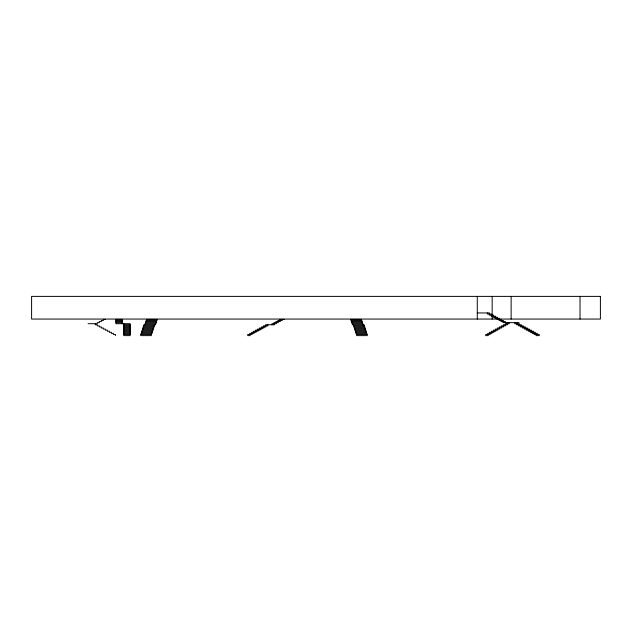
<?xml version="1.0" encoding="UTF-8"?>
<svg xmlns="http://www.w3.org/2000/svg" width="632" height="632" viewBox="0 0 632 632"><rect width="100%" height="100%" fill="white"/><g stroke="black" fill="none" stroke-linecap="round" stroke-linejoin="round"><path stroke-width="0.95" d="M477.279 312.943L489.5 312.943L489.5 314.017M105.354 319.397L103.34 319.397L103.34 320.471L101.325 320.471L101.325 321.546L99.311 321.546L99.311 322.62L97.289 322.62L97.289 323.702L88.124 323.702M157.336 319.397L146.458 319.397L146.458 320.471M284.218 319.397L279.842 319.397L279.842 320.471M350.626 319.397L361.504 319.397L361.504 320.471M115.925 320.471L122.26 320.471M115.925 321.546L122.26 321.546M115.925 322.62L122.26 322.62M518.943 322.62L502.93 322.62L502.93 321.546M123.785 324.777L130.129 324.777M123.785 325.851L130.129 325.851M123.785 326.926L130.129 326.926M123.785 328L130.129 328M123.785 329.075L130.129 329.075M123.785 330.149L130.129 330.149M123.785 331.223L130.129 331.223M123.785 332.306L130.129 332.306M123.785 333.38L130.129 333.38M123.785 334.454L130.129 334.454M580.026 296.384L580.026 319.057M537.279 334.454L537.279 333.38L532.231 333.38L532.231 332.306M536.118 334.454L536.118 335.616L539.262 335.616L539.262 334.454L534.174 334.454L534.174 333.38M535.296 333.38L535.296 332.306L530.288 332.306L530.288 331.223M533.305 332.306L533.305 331.223L528.336 331.223L528.336 330.149M531.322 331.223L531.322 330.149L526.393 330.149L526.393 329.075M529.34 330.149L529.34 329.075L524.449 329.075L524.449 328M527.349 329.075L527.349 328L522.498 328L522.498 326.926M525.366 328L525.366 326.926L520.555 326.926L520.555 325.851M523.375 326.926L523.375 325.851L518.611 325.851L518.611 324.777M521.392 325.851L521.392 324.777L516.668 324.777L516.668 323.702M519.409 324.777L519.409 323.702L514.717 323.702L514.717 322.62M517.418 322.62L517.418 323.702M511.13 296.384L511.13 319.057M509.226 322.62L509.226 323.702L505.387 323.702L505.395 325.851L501.413 325.851L501.413 326.926M507.37 322.62L507.306 324.777L503.404 324.777L503.475 326.926L499.43 326.926L499.43 328M505.387 322.62L505.387 321.546L500.978 321.546L500.978 320.471M503.404 321.546L503.404 320.471L499.035 320.471L499.035 319.397M501.555 326.926L501.555 328L497.447 328L497.447 329.075M501.413 320.471L501.413 319.397L497.092 319.397L497.092 318.323M499.636 328L499.636 329.075L495.456 329.075L495.456 330.149M499.43 319.397L499.43 318.323L495.14 318.323L495.14 317.248M497.716 329.075L497.716 330.149L493.474 330.149L493.474 331.223M497.447 318.323L497.447 317.248L493.197 317.248L493.197 316.174M495.796 330.149L495.796 331.223L491.483 331.223L491.483 332.306M495.456 317.248L495.456 316.174L491.254 316.174L491.254 315.099M493.876 331.223L493.876 332.306L489.5 332.306L489.5 333.38M493.474 316.174L493.474 315.099L489.302 315.099L489.302 314.017M492.17 296.384L492.17 319.057M491.957 332.306L491.957 333.38L487.699 333.38L487.699 334.454M491.483 315.099L491.483 314.017L487.359 314.017L487.359 312.943M490.211 333.38L490.211 334.454L485.708 334.454L485.708 335.616L488.299 335.616L488.299 334.454M477.279 296.384L477.279 319.057M366.876 334.454L366.876 333.38L355.998 333.38L355.998 332.306M366.528 333.38L366.528 332.306L355.642 332.306L355.642 331.223M366.173 332.306L366.173 331.223L355.295 331.223L355.295 330.149M365.825 331.223L365.825 330.149L354.947 330.149L354.947 329.075M365.478 330.149L365.478 329.075L354.592 329.075L354.592 328M365.122 329.075L365.122 328L354.244 328L354.244 326.926M364.775 328L364.775 326.926L353.896 326.926L353.896 325.851M364.427 326.926L364.427 325.851L353.541 325.851L353.541 324.777M364.072 325.851L364.072 324.777L352.38 324.777L352.38 323.702M362.91 324.777L362.91 323.702L352.024 323.702L352.024 322.62M362.555 323.702L362.555 322.62L351.676 322.62L351.676 321.546M362.207 322.62L362.207 321.546L351.329 321.546L351.329 320.471M361.86 321.546L361.86 320.471L350.973 320.471L350.973 319.397M356.693 334.454L356.693 335.616L367.224 335.616L367.224 334.454L356.345 334.454L356.345 333.38M282.251 319.397L282.251 320.471L277.882 320.471L277.882 321.546M280.284 320.471L280.284 321.546L275.915 321.546L275.915 322.62M278.325 321.546L278.325 322.62L273.948 322.62L273.948 323.702M276.358 322.62L276.358 323.702L271.989 323.702L271.989 324.777M274.391 323.702L274.391 324.777L265.44 324.777L265.44 325.851M267.842 324.777L267.842 325.851L263.473 325.851L263.473 326.926M265.875 325.851L265.875 326.926L261.506 326.926L261.506 328M263.915 326.926L263.915 328L259.547 328L259.547 329.075M261.948 328L261.948 329.075L257.579 329.075L257.579 330.149M259.981 329.075L259.981 330.149L255.612 330.149L255.612 331.223M258.022 330.149L258.022 331.223L253.653 331.223L253.653 332.306M256.055 331.223L256.055 332.306L251.686 332.306L251.686 333.38M254.088 332.306L254.088 333.38L249.719 333.38L249.719 334.454M252.129 333.38L252.129 334.454L247.752 334.454L247.752 335.616L250.161 335.616L250.161 334.454M156.989 319.397L156.989 320.471L146.111 320.471L146.111 321.546M156.641 320.471L156.641 321.546L145.755 321.546L145.755 322.62M156.286 321.546L156.286 322.62L145.407 322.62L145.407 323.702M155.938 322.62L155.938 323.702L145.06 323.702L145.06 324.777M155.59 323.702L155.59 324.777L143.891 324.777L143.891 325.851M154.421 324.777L154.421 325.851L143.543 325.851L143.543 326.926M154.074 325.851L154.074 326.926L143.188 326.926L143.188 328M153.718 326.926L153.718 328L142.84 328L142.84 329.075M153.371 328L153.371 329.075L142.492 329.075L142.492 330.149M153.023 329.075L153.023 330.149L142.137 330.149L142.137 331.223M152.668 330.149L152.668 331.223L141.789 331.223L141.789 332.306M152.32 331.223L152.32 332.306L141.442 332.306L141.442 333.38M151.972 332.306L151.972 333.38L141.086 333.38L141.086 334.454M151.617 333.38L151.617 334.454L140.739 334.454L140.739 335.616L151.269 335.616L151.269 334.454M123.785 323.702L123.785 335.616L130.129 335.616L130.129 323.702L115.925 323.702L115.925 319.397L122.26 319.397L122.26 323.702M115.443 335.616L115.443 334.454L113.42 334.454L113.42 333.38L111.406 333.38L111.406 332.306L109.391 332.306L109.391 331.223L107.377 331.223L107.377 330.149L105.354 330.149L105.354 329.075L103.34 329.075L103.34 328L101.325 328L101.325 326.926L99.311 326.926L99.311 325.851L97.289 325.851L97.289 324.777L95.274 324.777L95.274 323.702M600.4 296.384L31.6 296.384L31.6 319.057L600.4 319.057L600.4 296.384"/></g></svg>
